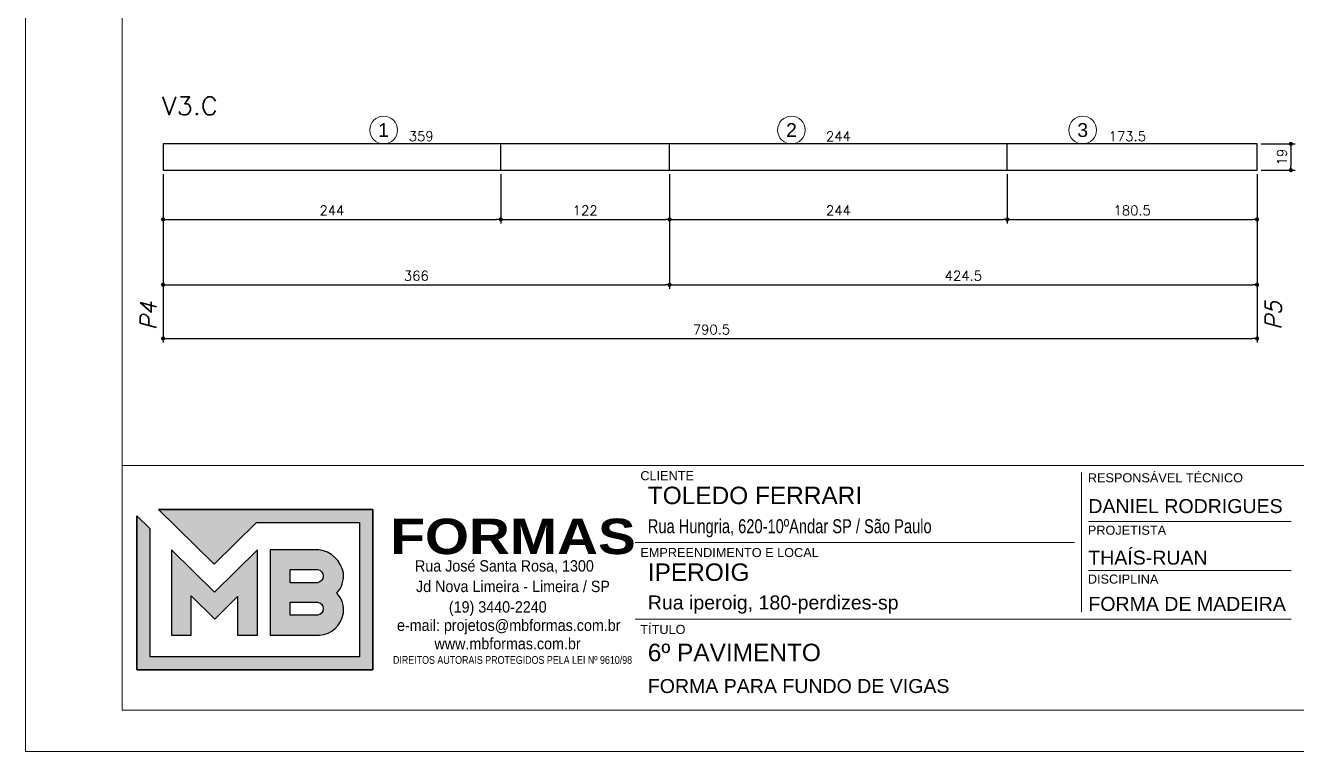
# Model space of a CAD drawing. Extents: x -20676 to 4767, y -817 to 14640.
# Drawn here: x -20676 to -19758, y 6382 to 6907 of the extents above; entities that cross this region are included whole.
import ezdxf
from ezdxf.enums import TextEntityAlignment as Align

# ---------------------------------------------------------------- set-up
doc = ezdxf.new("R2010")
doc.units = 0
doc.header["$PDMODE"] = 2
doc.header["$PDSIZE"] = 10
doc.layers.get('0').update_dxf_attribs({"lineweight": 13})
doc.layers.get('Defpoints').update_dxf_attribs({"lineweight": 13})
for name, color, linetype in [('Cota Sarrafo', 180, 'Continuous'), ('MB_LOGO', 254, 'Continuous'), ('Painéis', 200, 'Continuous'), ('TEXTO_GERAL', 7, 'Continuous')]:
    doc.layers.add(name, color=color, linetype=linetype)
for name, color, linetype, lineweight in [('cotas', 4, 'Continuous', 13), ('Romaneio', 1, 'Continuous', 13), ('texto de viga', 7, 'Continuous', 13)]:
    doc.layers.add(name, color=color, linetype=linetype, lineweight=lineweight)
doc.styles.add('ARIAL', font='arial.ttf', dxfattribs={"oblique": 15, "height": 25})
doc.styles.add('MB_C01', font='arial.ttf', dxfattribs={"height": 1.3})
doc.styles.add('MB_C02', font='arial.ttf', dxfattribs={"height": 2})
doc.styles.add('MB_C03', font='arial.ttf', dxfattribs={"height": 2.5})
doc.styles.add('MB_C04', font='arial.ttf', dxfattribs={"height": 6})
doc.styles.add('MB_LOGO', font='ariblk.ttf', dxfattribs={"height": 75})
doc.styles.add('MB_TEXT', font='ARIALN.TTF', dxfattribs={"height": 10})
doc.styles.add('REGUA-120', font='ROMANS.shx', dxfattribs={"height": 15})
doc.styles.add('ROMANS', font='romans.shx')
doc.dimstyles.new('PAINEL', dxfattribs={"dimtxt": 7, "dimasz": 3, "dimexe": 3, "dimexo": 3, "dimgap": 3, "dimtad": 1, "dimdec": 1, "dimzin": 12, "dimdsep": 46, "dimtxsty": 'ROMANS', "dimblk": 'DOT', "dimcen": 0, "dimclrd": 4, "dimclre": 4, "dimclrt": 240, "dimadec": 1, "dimazin": 3, "dimtfac": 1, "dimtdec": 1, "dimtmove": 0, "dimatfit": 3, "dimfxl": 0, "dimtolj": 1, "dimtzin": 12, "dimarcsym": 0})
doc.dimstyles.new('projeto2', dxfattribs={"dimtxt": 7, "dimasz": 5, "dimexe": 1.25, "dimexo": 2.5, "dimgap": 2, "dimtad": 1, "dimdec": 1, "dimdsep": 46, "dimtxsty": 'ROMANS', "dimblk": 'OBLIQUE', "dimcen": 10, "dimdle": 1, "dimse1": 1, "dimse2": 1, "dimsd1": 1, "dimsd2": 1, "dimclrd": 256, "dimclre": 256, "dimclrt": 3, "dimadec": 0, "dimazin": 0, "dimtfac": 1, "dimtdec": 1, "dimtmove": 0, "dimatfit": 3, "dimldrblk": 'OBLIQUE', "dimfxl": 0, "dimlwd": -1, "dimlwe": -1, "dimarcsym": 0})

# ---------------------------------------------------------------- blocks, each defined once
blk = doc.blocks.new('LOGO2')
at = {"layer": 'MB_LOGO', "linetype": 'Continuous'}
h = blk.add_hatch(color=256, dxfattribs=at)
h.dxf.hatch_style = 1
h.set_gradient(color1=(242, 132, 69), color2=(247, 180, 141), rotation=90, tint=1)
h.paths.add_polyline_path([(7.477, 9.642), (10.445, 12.568), (17.711, 12.568), (17.711, 3.118), (2.97, 3.118), (2.97, 12.138), (2.038, 13.057), (2.038, 2.186), (18.642, 2.186), (18.642, 13.5), (3.564, 13.5)])
h = blk.add_hatch(color=256, dxfattribs=at)
h.dxf.hatch_style = 1
h.set_gradient(color1=(242, 132, 69), color2=(247, 180, 141), rotation=90, tint=1)
h.paths.add_polyline_path([(10.523, 4.639), (10.523, 10.662), (7.495, 7.677), (4.467, 10.662), (4.467, 4.639), (5.865, 4.639), (5.865, 7.398), (7.51, 5.776), (9.126, 7.369), (9.126, 4.639)])
h = blk.add_hatch(color=256, dxfattribs=at)
h.dxf.hatch_style = 1
h.set_gradient(color1=(242, 132, 69), color2=(247, 180, 141), rotation=90, tint=1)
h.paths.add_polyline_path([(11.422, 10.662), (11.422, 4.639), (14.889, 4.639, 0.350532), (16.575, 6.184, 0.219217), (16.12, 7.6, 0.21502), (16.575, 9.029, 0.319901), (14.853, 10.662)])
h.paths.add_polyline_path([(14.749, 8.333), (12.819, 8.333), (12.819, 9.265), (14.63, 9.265, -1)], flags=16)
h.paths.add_polyline_path([(14.749, 6.037), (12.819, 6.037), (12.819, 6.969), (14.63, 6.969, -1)], flags=16)
blk.add_lwpolyline([(3.564, 13.5), (18.642, 13.5), (18.642, 2.186), (2.038, 2.186), (2.038, 13.057)], dxfattribs=at)
at = {"layer": 'MB_LOGO', "color": 31, "linetype": 'Continuous', "true_color": 0xf7b48d}
for points in [[(10.445, 12.568), (17.711, 12.568), (17.711, 3.118), (2.97, 3.118), (2.97, 12.138), (2.038, 13.057), (2.038, 2.186), (18.642, 2.186), (18.642, 13.5), (3.564, 13.5), (7.477, 9.642)], [(4.467, 10.662), (4.467, 4.639), (5.865, 4.639), (5.865, 7.398), (7.51, 5.776), (9.126, 7.369), (9.126, 4.639), (10.523, 4.639), (10.523, 10.662), (7.495, 7.677)]]:
    blk.add_lwpolyline(points, close=True, dxfattribs=at)
for points in [[(16.575, 9.029, 0.319901), (14.853, 10.662), (11.422, 10.662), (11.422, 4.639), (14.889, 4.639, 0.350532), (16.575, 6.184, 0.219217), (16.12, 7.6, 0.21502)], [(12.819, 9.265), (14.749, 9.265, -0.880235), (14.749, 8.333), (12.819, 8.333)], [(12.819, 6.969), (14.749, 6.969, -0.880235), (14.749, 6.037), (12.819, 6.037)]]:
    blk.add_lwpolyline(points, format="xyb", close=True, dxfattribs=at)
at = {"layer": 'MB_LOGO', "color": 0, "linetype": 'Continuous', "style": 'MB_LOGO'}
blk.add_text('FORMAS', height=2.4956, dxfattribs=at).set_placement((19.883, 10.351))
at = {"layer": 'MB_LOGO', "color": 0, "style": 'MB_TEXT', "width": 1.1}
for s, p in [('Rua José Santa Rosa, 1300', (21.62, 9.121)), ('Jd Nova Limeira - Limeira / SP', (21.695, 7.675)), ('(19) 3440-2240', (24.009, 6.229)), ('e-mail: projetos@mbformas.com.br', (20.354, 4.935)), ('www.mbformas.com.br', (22.993, 3.64))]:
    blk.add_text(s, height=0.79928, dxfattribs=at).set_placement(p)
at = {"layer": 'MB_LOGO', "color": 252, "style": 'MB_TEXT'}
blk.add_text('DIREITOS AUTORAIS PROTEGIDOS PELA LEI Nº 9610/98', height=0.54602, dxfattribs=at).set_placement((20.07, 2.617))
blk = doc.blocks.new('A$Ceb89ac90')
at = {"color": 1}
for p, q in [((1086.3, 356.72), (70, 356.72)), ((763.03, 351.67), (763.03, 250.65)), ((914.56, 316.32), (768.08, 316.32)), ((757.98, 301.16), (440.7, 301.16)), ((914.56, 280.96), (768.08, 280.96)), ((914.56, 245.6), (440.7, 245.6))]:
    blk.add_line(p, q, dxfattribs=at)
for points in [[(0, 1199.94), (0, 149.94), (1485.02, 149.94), (1485.02, 1199.94)], [(70, 1169.94), (70, 179.94), (1455.02, 179.94), (1455.02, 1169.94)]]:
    blk.add_lwpolyline(points, close=True, dxfattribs=at)
at = {"xscale": 10.25810868844649, "yscale": 10.25810868844649, "zscale": 10.25810868844649}
blk.add_blockref('LOGO2', (59.71, 186.54), dxfattribs=at)
at = {"color": 6, "style": 'MB_C01'}
for s, height, p in [('CLIENTE', 6.566, (444.33, 346.12)), ('RESPONSÁVEL TÉCNICO', 6.5663, (767.69, 344.6)), ('PROJETISTA', 6.566, (767.69, 306.72)), ('EMPREENDIMENTO E LOCAL', 6.5663, (444.33, 290.56)), ('DISCIPLINA', 6.566, (767.69, 271.36)), ('TÍTULO', 6.566, (444.33, 234.99))]:
    blk.add_text(s, height=height, dxfattribs=at).set_placement(p)
at = {"color": 5, "style": 'MB_C02'}
for s, p in [('DANIEL RODRIGUES', (768.08, 322.38)), ('FORMA DE MADEIRA', (768.08, 251.66))]:
    blk.add_text(s, height=10.102, dxfattribs=at).set_placement(p)
at = {"color": 5}
for tag, p, height, style in [('CLIENTE', (449.73, 328.83), 12.63, 'MB_C03'), ('REV_05', (1103.14, 338.08), 10.1, 'MB_C02'), ('DATA_REV_05', (1151.54, 337.91), 10.1, 'MB_C02'), ('INFO_REV_05', (1228.12, 337.91), 10.1, 'MB_C02'), ('FASE', (924.57, 320.46), 10.1, 'MB_C02'), ('REV_04', (1103.14, 312.82), 10.1, 'MB_C02'), ('DATA_REV_04', (1151.54, 312.66), 10.1, 'MB_C02'), ('INFO_REV_04', (1228.12, 312.66), 10.1, 'MB_C02'), ('PROJETISTA', (767.99, 285.11), 10.1, 'MB_C02'), ('DATA', (924.57, 285.11), 10.1, 'MB_C02'), ('REV_03', (1103.14, 287.57), 10.1, 'MB_C02'), ('DATA_REV_03', (1151.54, 287.4), 10.1, 'MB_C02'), ('INFO_REV_03', (1228.12, 287.4), 10.1, 'MB_C02'), ('OBRA', (449.73, 273.34), 12.63, 'MB_C03'), ('REV_02', (1103.14, 262.31), 10.1, 'MB_C02'), ('DATA_REV_02', (1151.54, 262.15), 10.1, 'MB_C02'), ('INFO_REV_02', (1228.12, 262.15), 10.1, 'MB_C02'), ('ESC', (924.57, 251.76), 10.1, 'MB_C02'), ('COR', (1010.47, 251.76), 10.1, 'MB_C02'), ('REV_01', (1103.14, 237.06), 10.1, 'MB_C02'), ('DATA_REV_01', (1151.54, 236.89), 10.1, 'MB_C02'), ('INFO_REV_01', (1228.12, 236.89), 10.1, 'MB_C02'), ('PAVIMENTO', (449.73, 215.3), 12.63, 'MB_C03'), ('FL', (1018.09, 194.68), 30.31, 'MB_C04'), ('REV_00', (1103.14, 211.8), 10.1, 'MB_C02'), ('DATA_REV_00', (1151.54, 211.64), 10.1, 'MB_C02'), ('EMISSÃO_INICIAL', (1228.12, 211.64), 10.1, 'MB_C02'), ('REV', (944.1, 205.03), 12.63, 'MB_C03')]:
    blk.add_attdef(tag, p, '', height=height, dxfattribs=dict(at, style=style))
at = {"color": 6, "style": 'MB_C02'}
for tag, p in [('ENDEREÇO_CLIENTE', (449.73, 307.83)), ('ENDEREÇO_OBRA', (449.73, 252.69)), ('TIPO_DE_PROJETO', (449.73, 192.28))]:
    blk.add_attdef(tag, p, '', height=10.1, dxfattribs=at)
blk = doc.blocks.new('_Dot')
at = {"color": 0, "linetype": 'ByBlock', "lineweight": -2}
blk.add_line((-0.5, 0), (-1, 0), dxfattribs=at)
at = {"color": 0, "linetype": 'ByBlock', "const_width": 0.5}
blk.add_lwpolyline([(-0.25, 0, 1), (0.25, 0, 1)], format="xyb", close=True, dxfattribs=at)
blk = doc.blocks.new('*D744')
at = {"layer": 'cotas', "color": 4, "lineweight": -2, "transparency": 16777216}
for p, q in [((-20576.92, 6799.6), (-20576.92, 6677.9)), ((-19786.42, 6799.6), (-19786.42, 6677.9)), ((-20573.92, 6680.9), (-19789.42, 6680.9))]:
    blk.add_line(p, q, dxfattribs=at)
at = {"layer": 'Defpoints', "color": 0, "transparency": 16777216}
for p in [(-20576.92, 6802.6), (-19786.42, 6802.6), (-19786.42, 6680.9)]:
    blk.add_point(p, dxfattribs=at)
at = {"layer": 'cotas', "color": 4, "lineweight": -2, "transparency": 16777216, "xscale": 3, "yscale": 3, "zscale": 3, "rotation": 180}
blk.add_blockref('_Dot', (-20576.92, 6680.9), dxfattribs=at)
at = {"layer": 'cotas', "color": 4, "lineweight": -2, "transparency": 16777216, "xscale": 3, "yscale": 3, "zscale": 3}
blk.add_blockref('_Dot', (-19786.42, 6680.9), dxfattribs=at)
at = {"layer": 'cotas', "color": 240, "transparency": 16777216, "insert": (-20180.69, 6687.4), "char_height": 7, "attachment_point": 5, "style": 'ROMANS'}
blk.add_mtext('\\A1;790.5', dxfattribs=at)
blk = doc.blocks.new('*D745')
at = {"layer": 'cotas', "color": 4, "lineweight": -2, "transparency": 16777216}
for p, q in [((-19783.42, 6821.6), (-19758.98, 6821.6)), ((-19761.98, 6818.6), (-19761.98, 6805.6)), ((-19783.42, 6802.6), (-19758.98, 6802.6))]:
    blk.add_line(p, q, dxfattribs=at)
at = {"layer": 'Defpoints', "color": 0, "transparency": 16777216}
for p in [(-19786.42, 6821.6), (-19786.42, 6802.6), (-19761.98, 6802.6)]:
    blk.add_point(p, dxfattribs=at)
at = {"layer": 'cotas', "color": 4, "lineweight": -2, "transparency": 16777216, "xscale": 3, "yscale": 3, "zscale": 3}
for p, rotation in [((-19761.98, 6821.6), 90), ((-19761.98, 6802.6), 270)]:
    blk.add_blockref('_Dot', p, dxfattribs=dict(at, rotation=rotation))
at = {"layer": 'cotas', "color": 240, "transparency": 16777216, "insert": (-19768.48, 6812.1), "char_height": 7, "attachment_point": 5, "rotation": 90, "style": 'ROMANS'}
blk.add_mtext('\\A1;19', dxfattribs=at)
blk = doc.blocks.new('*D748')
at = {"layer": 'cotas', "color": 4, "lineweight": -2, "transparency": 16777216}
for p, q in [((-20576.92, 6799.6), (-20576.92, 6763.98)), ((-20332.92, 6799.6), (-20332.92, 6763.98)), ((-20573.92, 6766.98), (-20335.92, 6766.98))]:
    blk.add_line(p, q, dxfattribs=at)
at = {"layer": 'Defpoints', "color": 0, "transparency": 16777216}
for p in [(-20576.92, 6802.6), (-20332.92, 6802.6), (-20332.92, 6766.98)]:
    blk.add_point(p, dxfattribs=at)
at = {"layer": 'cotas', "color": 4, "lineweight": -2, "transparency": 16777216, "xscale": 3, "yscale": 3, "zscale": 3, "rotation": 180}
blk.add_blockref('_Dot', (-20576.92, 6766.98), dxfattribs=at)
at = {"layer": 'cotas', "color": 4, "lineweight": -2, "transparency": 16777216, "xscale": 3, "yscale": 3, "zscale": 3}
blk.add_blockref('_Dot', (-20332.92, 6766.98), dxfattribs=at)
at = {"layer": 'cotas', "color": 240, "transparency": 16777216, "insert": (-20454.92, 6773.48), "char_height": 7, "attachment_point": 5, "style": 'ROMANS'}
blk.add_mtext('\\A1;244', dxfattribs=at)
blk = doc.blocks.new('*D749')
at = {"layer": 'cotas', "color": 4, "lineweight": -2, "transparency": 16777216}
for p, q in [((-20332.92, 6799.6), (-20332.92, 6763.98)), ((-20210.92, 6799.6), (-20210.92, 6763.98)), ((-20329.92, 6766.98), (-20213.92, 6766.98))]:
    blk.add_line(p, q, dxfattribs=at)
at = {"layer": 'Defpoints', "color": 0, "transparency": 16777216}
for p in [(-20332.92, 6802.6), (-20210.92, 6802.6), (-20210.92, 6766.98)]:
    blk.add_point(p, dxfattribs=at)
at = {"layer": 'cotas', "color": 4, "lineweight": -2, "transparency": 16777216, "xscale": 3, "yscale": 3, "zscale": 3, "rotation": 180}
blk.add_blockref('_Dot', (-20332.92, 6766.98), dxfattribs=at)
at = {"layer": 'cotas', "color": 4, "lineweight": -2, "transparency": 16777216, "xscale": 3, "yscale": 3, "zscale": 3}
blk.add_blockref('_Dot', (-20210.92, 6766.98), dxfattribs=at)
at = {"layer": 'cotas', "color": 240, "transparency": 16777216, "insert": (-20271.92, 6773.48), "char_height": 7, "attachment_point": 5, "style": 'ROMANS'}
blk.add_mtext('\\A1;122', dxfattribs=at)
blk = doc.blocks.new('*D750')
at = {"layer": 'cotas', "color": 4, "lineweight": -2, "transparency": 16777216}
for p, q in [((-20210.92, 6799.6), (-20210.92, 6763.98)), ((-19966.92, 6799.6), (-19966.92, 6763.98)), ((-20207.92, 6766.98), (-19969.92, 6766.98))]:
    blk.add_line(p, q, dxfattribs=at)
at = {"layer": 'Defpoints', "color": 0, "transparency": 16777216}
for p in [(-20210.92, 6802.6), (-19966.92, 6802.6), (-19966.92, 6766.98)]:
    blk.add_point(p, dxfattribs=at)
at = {"layer": 'cotas', "color": 4, "lineweight": -2, "transparency": 16777216, "xscale": 3, "yscale": 3, "zscale": 3, "rotation": 180}
blk.add_blockref('_Dot', (-20210.92, 6766.98), dxfattribs=at)
at = {"layer": 'cotas', "color": 4, "lineweight": -2, "transparency": 16777216, "xscale": 3, "yscale": 3, "zscale": 3}
blk.add_blockref('_Dot', (-19966.92, 6766.98), dxfattribs=at)
at = {"layer": 'cotas', "color": 240, "transparency": 16777216, "insert": (-20088.92, 6773.48), "char_height": 7, "attachment_point": 5, "style": 'ROMANS'}
blk.add_mtext('\\A1;244', dxfattribs=at)
blk = doc.blocks.new('*D751')
at = {"layer": 'cotas', "color": 4, "lineweight": -2, "transparency": 16777216}
for p, q in [((-19966.92, 6799.6), (-19966.92, 6763.98)), ((-19786.42, 6799.6), (-19786.42, 6763.98)), ((-19963.92, 6766.98), (-19789.42, 6766.98))]:
    blk.add_line(p, q, dxfattribs=at)
at = {"layer": 'Defpoints', "color": 0, "transparency": 16777216}
for p in [(-19966.92, 6802.6), (-19786.42, 6802.6), (-19786.42, 6766.98)]:
    blk.add_point(p, dxfattribs=at)
at = {"layer": 'cotas', "color": 4, "lineweight": -2, "transparency": 16777216, "xscale": 3, "yscale": 3, "zscale": 3, "rotation": 180}
blk.add_blockref('_Dot', (-19966.92, 6766.98), dxfattribs=at)
at = {"layer": 'cotas', "color": 4, "lineweight": -2, "transparency": 16777216, "xscale": 3, "yscale": 3, "zscale": 3}
blk.add_blockref('_Dot', (-19786.42, 6766.98), dxfattribs=at)
at = {"layer": 'cotas', "color": 240, "transparency": 16777216, "insert": (-19876.67, 6773.48), "char_height": 7, "attachment_point": 5, "style": 'ROMANS'}
blk.add_mtext('\\A1;180.5', dxfattribs=at)
blk = doc.blocks.new('*D752')
at = {"layer": 'cotas', "color": 4, "lineweight": -2, "transparency": 16777216}
for p, q in [((-20576.92, 6799.6), (-20576.92, 6716.74)), ((-20210.92, 6799.6), (-20210.92, 6716.74)), ((-20573.92, 6719.74), (-20213.92, 6719.74))]:
    blk.add_line(p, q, dxfattribs=at)
at = {"layer": 'Defpoints', "color": 0, "transparency": 16777216}
for p in [(-20576.92, 6802.6), (-20210.92, 6802.6), (-20210.92, 6719.74)]:
    blk.add_point(p, dxfattribs=at)
at = {"layer": 'cotas', "color": 4, "lineweight": -2, "transparency": 16777216, "xscale": 3, "yscale": 3, "zscale": 3, "rotation": 180}
blk.add_blockref('_Dot', (-20576.92, 6719.74), dxfattribs=at)
at = {"layer": 'cotas', "color": 4, "lineweight": -2, "transparency": 16777216, "xscale": 3, "yscale": 3, "zscale": 3}
blk.add_blockref('_Dot', (-20210.92, 6719.74), dxfattribs=at)
at = {"layer": 'cotas', "color": 240, "transparency": 16777216, "insert": (-20393.92, 6726.24), "char_height": 7, "attachment_point": 5, "style": 'ROMANS'}
blk.add_mtext('\\A1;366', dxfattribs=at)
blk = doc.blocks.new('*D753')
at = {"layer": 'cotas', "color": 4, "lineweight": -2, "transparency": 16777216}
for p, q in [((-20210.92, 6799.6), (-20210.92, 6716.74)), ((-19786.42, 6799.6), (-19786.42, 6716.74)), ((-20207.92, 6719.74), (-19789.42, 6719.74))]:
    blk.add_line(p, q, dxfattribs=at)
at = {"layer": 'Defpoints', "color": 0, "transparency": 16777216}
for p in [(-20210.92, 6802.6), (-19786.42, 6802.6), (-19786.42, 6719.74)]:
    blk.add_point(p, dxfattribs=at)
at = {"layer": 'cotas', "color": 4, "lineweight": -2, "transparency": 16777216, "xscale": 3, "yscale": 3, "zscale": 3, "rotation": 180}
blk.add_blockref('_Dot', (-20210.92, 6719.74), dxfattribs=at)
at = {"layer": 'cotas', "color": 4, "lineweight": -2, "transparency": 16777216, "xscale": 3, "yscale": 3, "zscale": 3}
blk.add_blockref('_Dot', (-19786.42, 6719.74), dxfattribs=at)
at = {"layer": 'cotas', "color": 240, "transparency": 16777216, "insert": (-19998.67, 6726.24), "char_height": 7, "attachment_point": 5, "style": 'ROMANS'}
blk.add_mtext('\\A1;424.5', dxfattribs=at)
blk = doc.blocks.new('*D754')
at = {"layer": 'Defpoints', "color": 0, "transparency": 16777216}
for p in [(-20569.92, 6821.6), (-20210.92, 6821.6), (-20210.92, 6821.6)]:
    blk.add_point(p, dxfattribs=at)
at = {"layer": 'Cota Sarrafo', "color": 3, "transparency": 16777216, "insert": (-20390.42, 6827.1), "char_height": 7, "attachment_point": 5, "style": 'ROMANS'}
blk.add_mtext('359', dxfattribs=at)
blk = doc.blocks.new('_OBLIQUE')
at = {"color": 0, "linetype": 'ByBlock', "lineweight": -2}
for p, q in [((0, 0), (-1, 0)), ((-0.5, -0.5), (0.5, 0.5))]:
    blk.add_line(p, q, dxfattribs=at)
blk = doc.blocks.new('*D755')
at = {"layer": 'Defpoints', "color": 0, "transparency": 16777216}
for p in [(-20210.92, 6821.6), (-19966.92, 6821.6), (-19966.92, 6821.6)]:
    blk.add_point(p, dxfattribs=at)
at = {"layer": 'Cota Sarrafo', "color": 3, "transparency": 16777216, "insert": (-20088.92, 6827.1), "char_height": 7, "attachment_point": 5, "style": 'ROMANS'}
blk.add_mtext('244', dxfattribs=at)
blk = doc.blocks.new('*D756')
at = {"layer": 'Defpoints', "color": 0, "transparency": 16777216}
for p in [(-19966.92, 6821.6), (-19793.42, 6821.6), (-19793.42, 6821.6)]:
    blk.add_point(p, dxfattribs=at)
at = {"layer": 'Cota Sarrafo', "color": 3, "transparency": 16777216, "insert": (-19880.17, 6827.1), "char_height": 7, "attachment_point": 5, "style": 'ROMANS'}
blk.add_mtext('173.5', dxfattribs=at)

msp = doc.modelspace()

# ---------------------------------------------------------------- linework, layer by layer
at = {"layer": 'Painéis', "color": 6}
for p, q in [((-20332.92, 6802.6), (-20332.92, 6821.6)), ((-20210.92, 6802.6), (-20210.92, 6821.6)), ((-19966.92, 6802.6), (-19966.92, 6821.6))]:
    msp.add_line(p, q, dxfattribs=at)
msp.add_lwpolyline([(-19786.42, 6821.6), (-20576.92, 6821.6), (-20576.92, 6802.6), (-19786.42, 6802.6)], close=True, dxfattribs=at)
at = {"layer": 'Romaneio'}
for centre in [(-20417.58, 6831.6), (-20122.89, 6831.6), (-19912.44, 6831.6)]:
    msp.add_circle(centre, 10, dxfattribs=at)

# ---------------------------------------------------------------- block references
ref = msp.add_blockref('A$Ceb89ac90', (-20676.4, 6232.32))
ref.add_attrib('PROJETISTA', 'THAÍS-RUAN', (-19908.41, 6517.43), dxfattribs={"color": 5, "height": 10.102, "style": 'MB_C02'})
ref.add_attrib('TIPO_DE_PROJETO', 'FORMA PARA FUNDO DE VIGAS', (-20226.67, 6424.6), dxfattribs={"color": 6, "height": 10.102, "style": 'MB_C02'})
ref.add_attrib('PAVIMENTO', '6º PAVIMENTO', (-20226.67, 6447.62), dxfattribs={"color": 5, "height": 12.6276, "style": 'MB_C03'})
ref.add_attrib('ENDEREÇO_OBRA', 'Rua iperoig, 180-perdizes-sp', (-20226.67, 6485.01), dxfattribs={"color": 6, "height": 10.102, "style": 'MB_C02'})
ref.add_attrib('OBRA', 'IPEROIG', (-20226.67, 6505.66), dxfattribs={"color": 5, "height": 12.628, "style": 'MB_C03'})
ref.add_attrib('ENDEREÇO_CLIENTE', 'Rua Hungria, 620-10ºAndar SP / São Paulo', (-20226.67, 6540.15), dxfattribs={"color": 6, "height": 10.102, "style": 'MB_C02', "width": 0.75})
ref.add_attrib('CLIENTE', 'TOLEDO FERRARI', (-20226.67, 6561.16), dxfattribs={"color": 5, "height": 12.6276, "style": 'MB_C03'})

# ---------------------------------------------------------------- texts
at = {"layer": 'Romaneio', "color": 7, "style": 'ARIAL'}
for s, p in [('1', (-20417.58, 6831.6)), ('2', (-20122.89, 6831.6)), ('3', (-19912.44, 6831.6))]:
    msp.add_text(s, height=10, dxfattribs=at).set_placement(p, align=Align.MIDDLE_CENTER)
at = {"layer": 'texto de viga', "color": 215, "style": 'REGUA-120', "oblique": 15}
for s, p in [('P4', (-20581.66, 6686.78)), ('P5', (-19768.72, 6687.18))]:
    msp.add_text(s, height=11.752, rotation=90, dxfattribs=at).set_placement(p)
at = {"layer": 'TEXTO_GERAL', "style": 'REGUA-120', "width": 1.05}
msp.add_text('V3.C', height=13, dxfattribs=at).set_placement((-20577.7, 6842.59))

# ---------------------------------------------------------------- dimensions: what is measured, and where the dimension line sits
at = {"layer": 'Cota Sarrafo'}
for base, p1, p2, picture, middle in [((-20210.92, 6821.6), (-20569.92, 6821.6), (-20210.92, 6821.6), '*D754', (-20390.42, 6827.1)), ((-19966.92, 6821.6), (-20210.92, 6821.6), (-19966.92, 6821.6), '*D755', (-20088.92, 6827.1)), ((-19793.42, 6821.6), (-19966.92, 6821.6), (-19793.42, 6821.6), '*D756', (-19880.17, 6827.1))]:
    dim = msp.add_linear_dim(base=base, p1=p1, p2=p2, dimstyle='projeto2', dxfattribs=at)
    dim.commit()
    dim.dimension.update_dxf_attribs({"geometry": picture, "text_midpoint": middle})
at = {"layer": 'cotas', "color": 6}
dim = msp.add_linear_dim(base=(-19761.98, 6802.6), p1=(-19786.42, 6821.6), p2=(-19786.42, 6802.6), angle=90, dimstyle='PAINEL', override={"dimarcsym": 2}, dxfattribs=at)
dim.commit()
dim.dimension.update_dxf_attribs({"geometry": '*D745', "text_midpoint": (-19768.48, 6812.1)})
dim = msp.add_linear_dim(base=(-19786.42, 6680.9), p1=(-20576.92, 6802.6), p2=(-19786.42, 6802.6), dimstyle='PAINEL', override={"dimarcsym": 2}, dxfattribs=at)
dim.commit()
dim.dimension.update_dxf_attribs({"geometry": '*D744', "text_midpoint": (-20180.69, 6680.9), "dimtype": 160})
for base, p1, p2, picture, middle in [((-20332.92, 6766.98), (-20576.92, 6802.6), (-20332.92, 6802.6), '*D748', (-20454.92, 6773.48)), ((-20210.92, 6719.74), (-20576.92, 6802.6), (-20210.92, 6802.6), '*D752', (-20393.92, 6726.24)), ((-20210.92, 6766.98), (-20332.92, 6802.6), (-20210.92, 6802.6), '*D749', (-20271.92, 6773.48)), ((-19966.92, 6766.98), (-20210.92, 6802.6), (-19966.92, 6802.6), '*D750', (-20088.92, 6773.48)), ((-19786.42, 6719.74), (-20210.92, 6802.6), (-19786.42, 6802.6), '*D753', (-19998.67, 6726.24)), ((-19786.42, 6766.98), (-19966.92, 6802.6), (-19786.42, 6802.6), '*D751', (-19876.67, 6773.48))]:
    dim = msp.add_linear_dim(base=base, p1=p1, p2=p2, dimstyle='PAINEL', override={"dimarcsym": 2}, dxfattribs=at)
    dim.commit()
    dim.dimension.update_dxf_attribs({"geometry": picture, "text_midpoint": middle})

doc.saveas('drawing.dxf')
